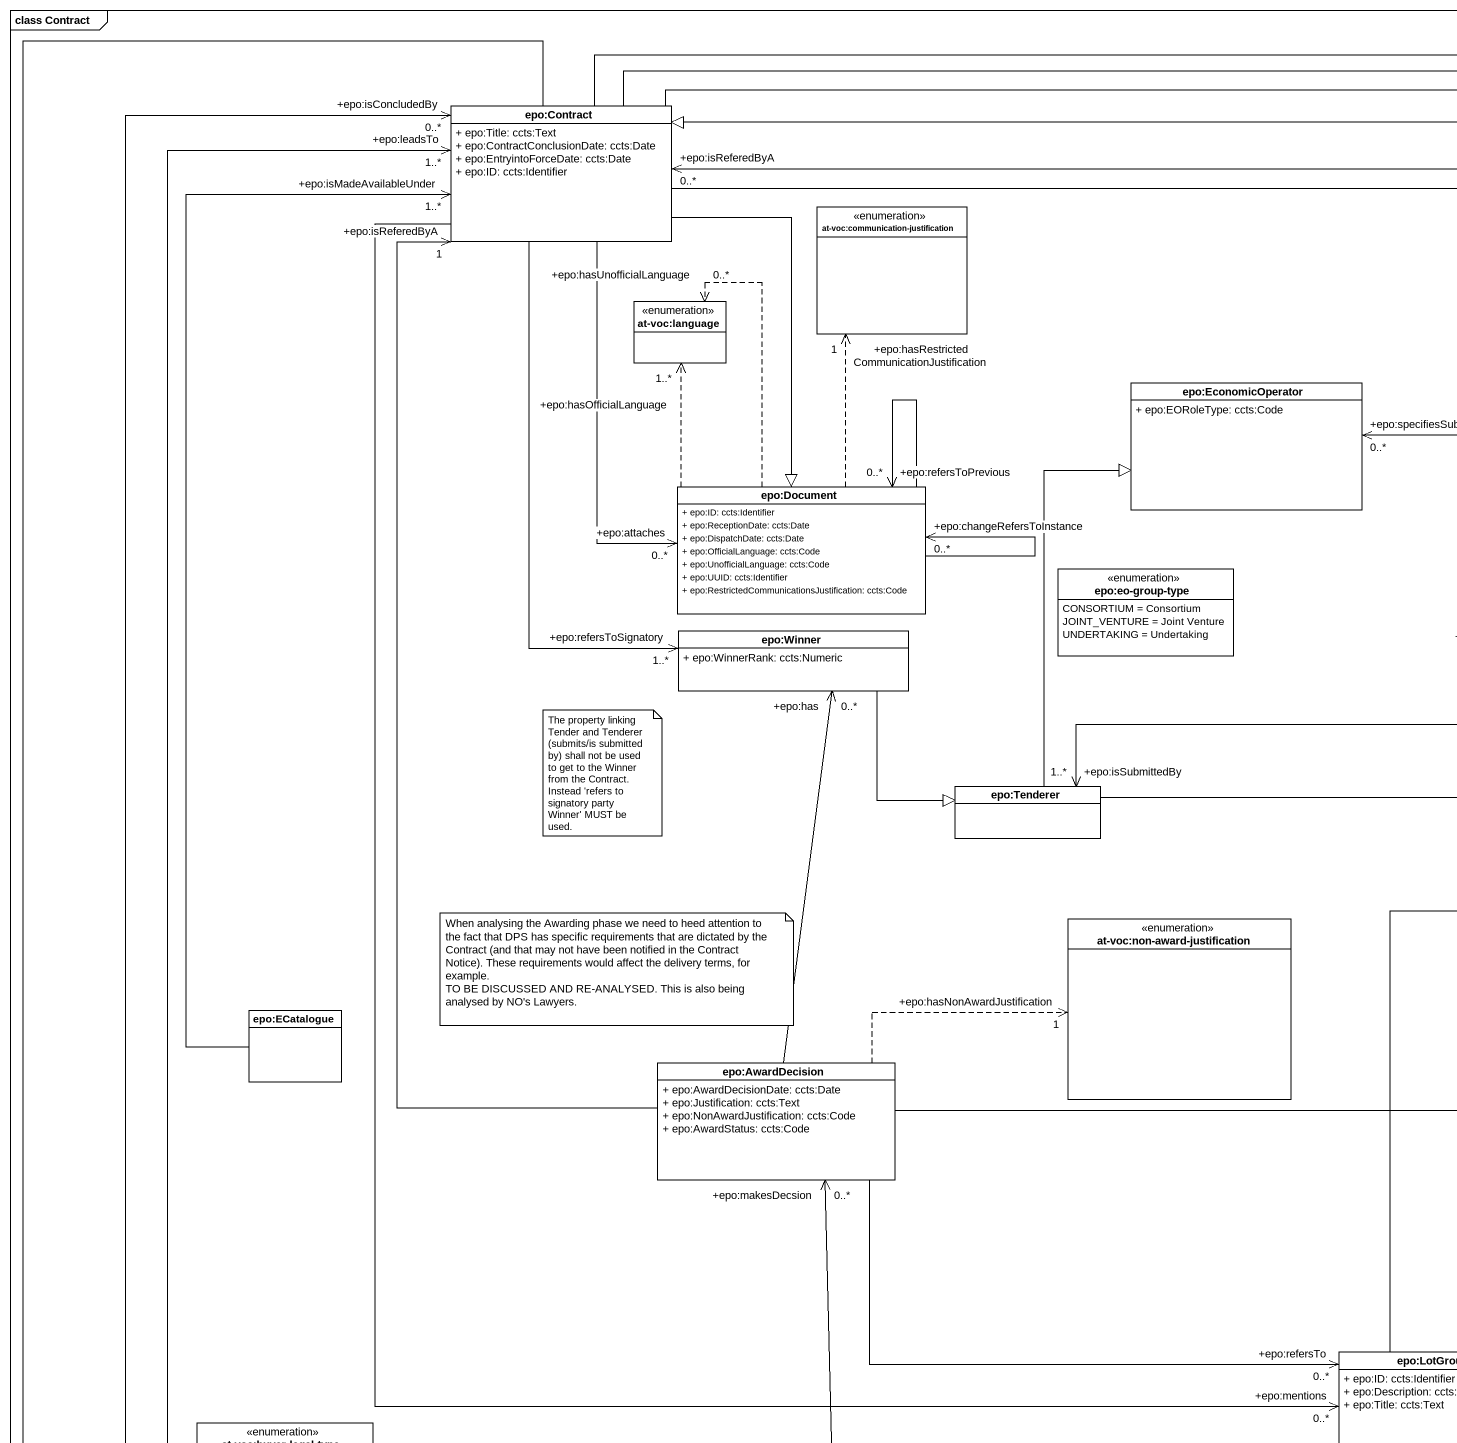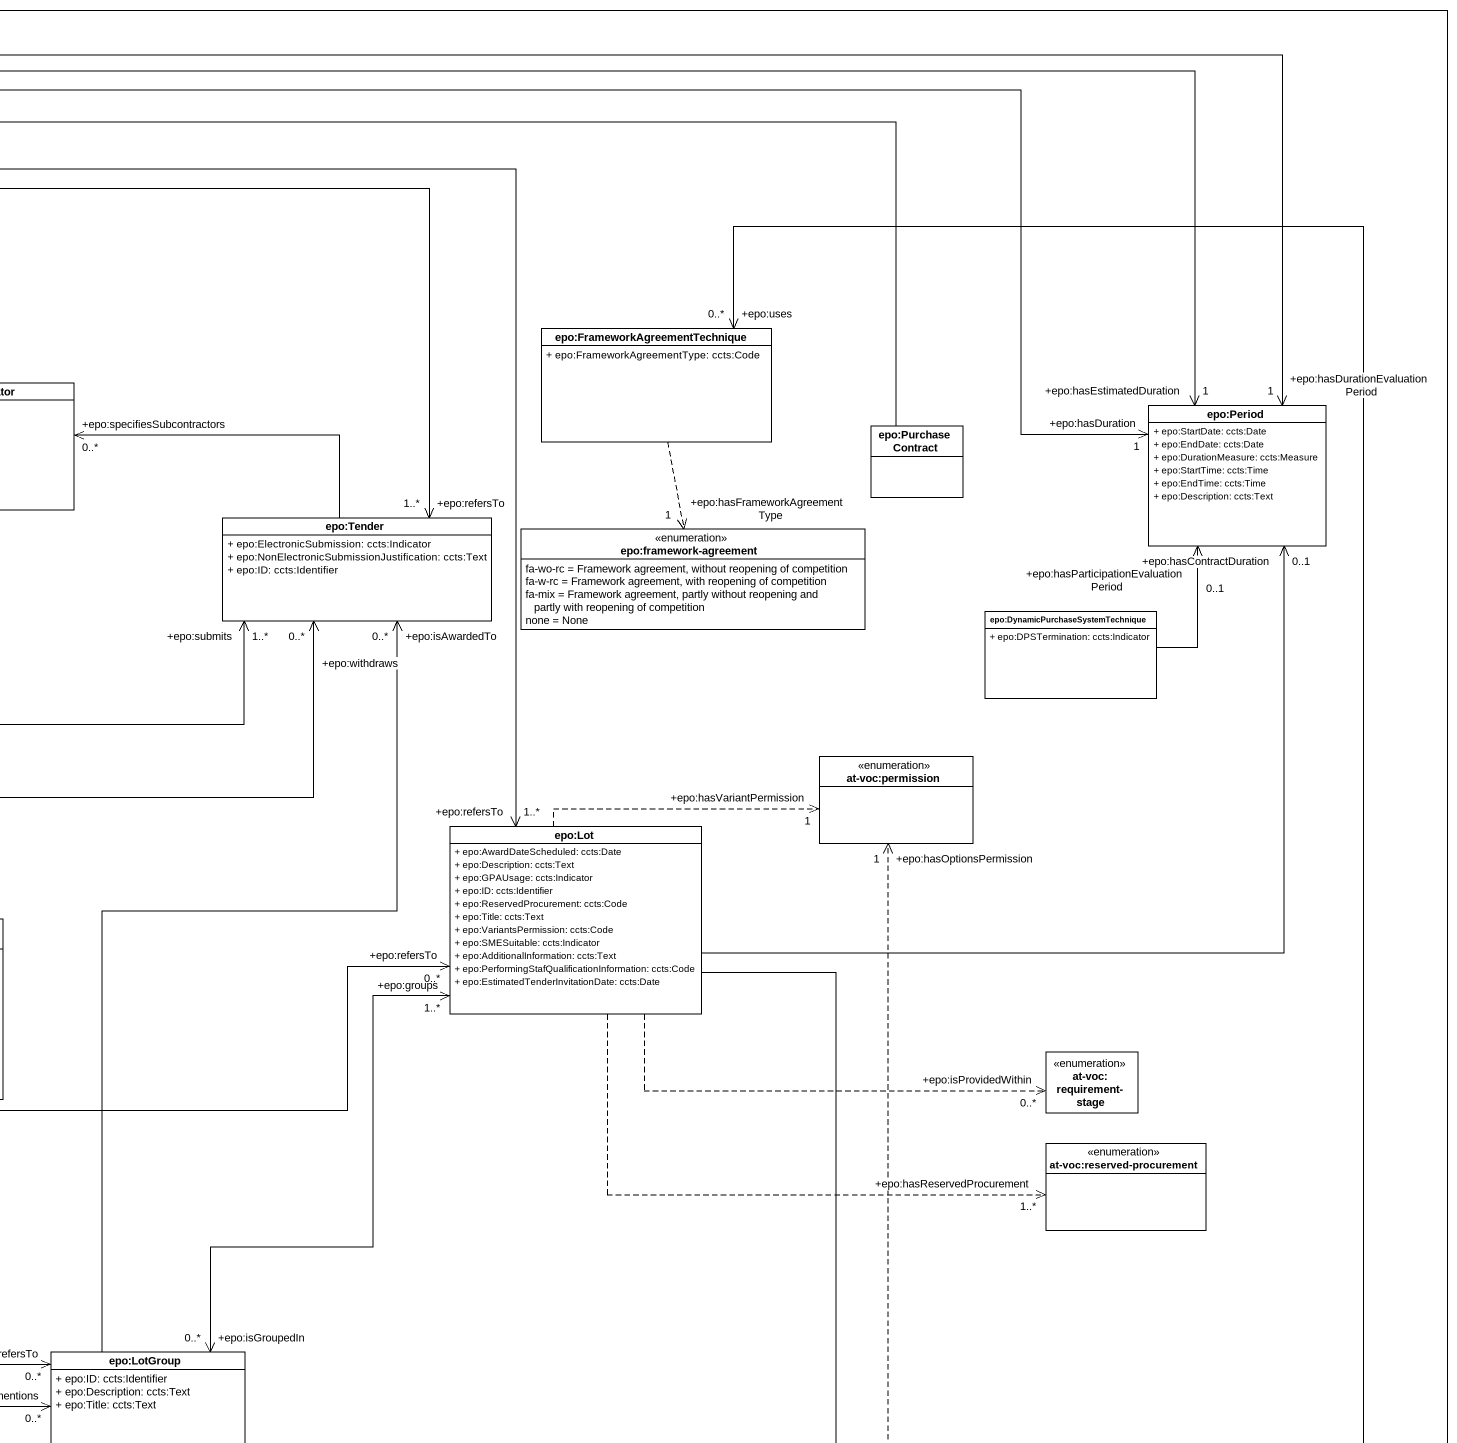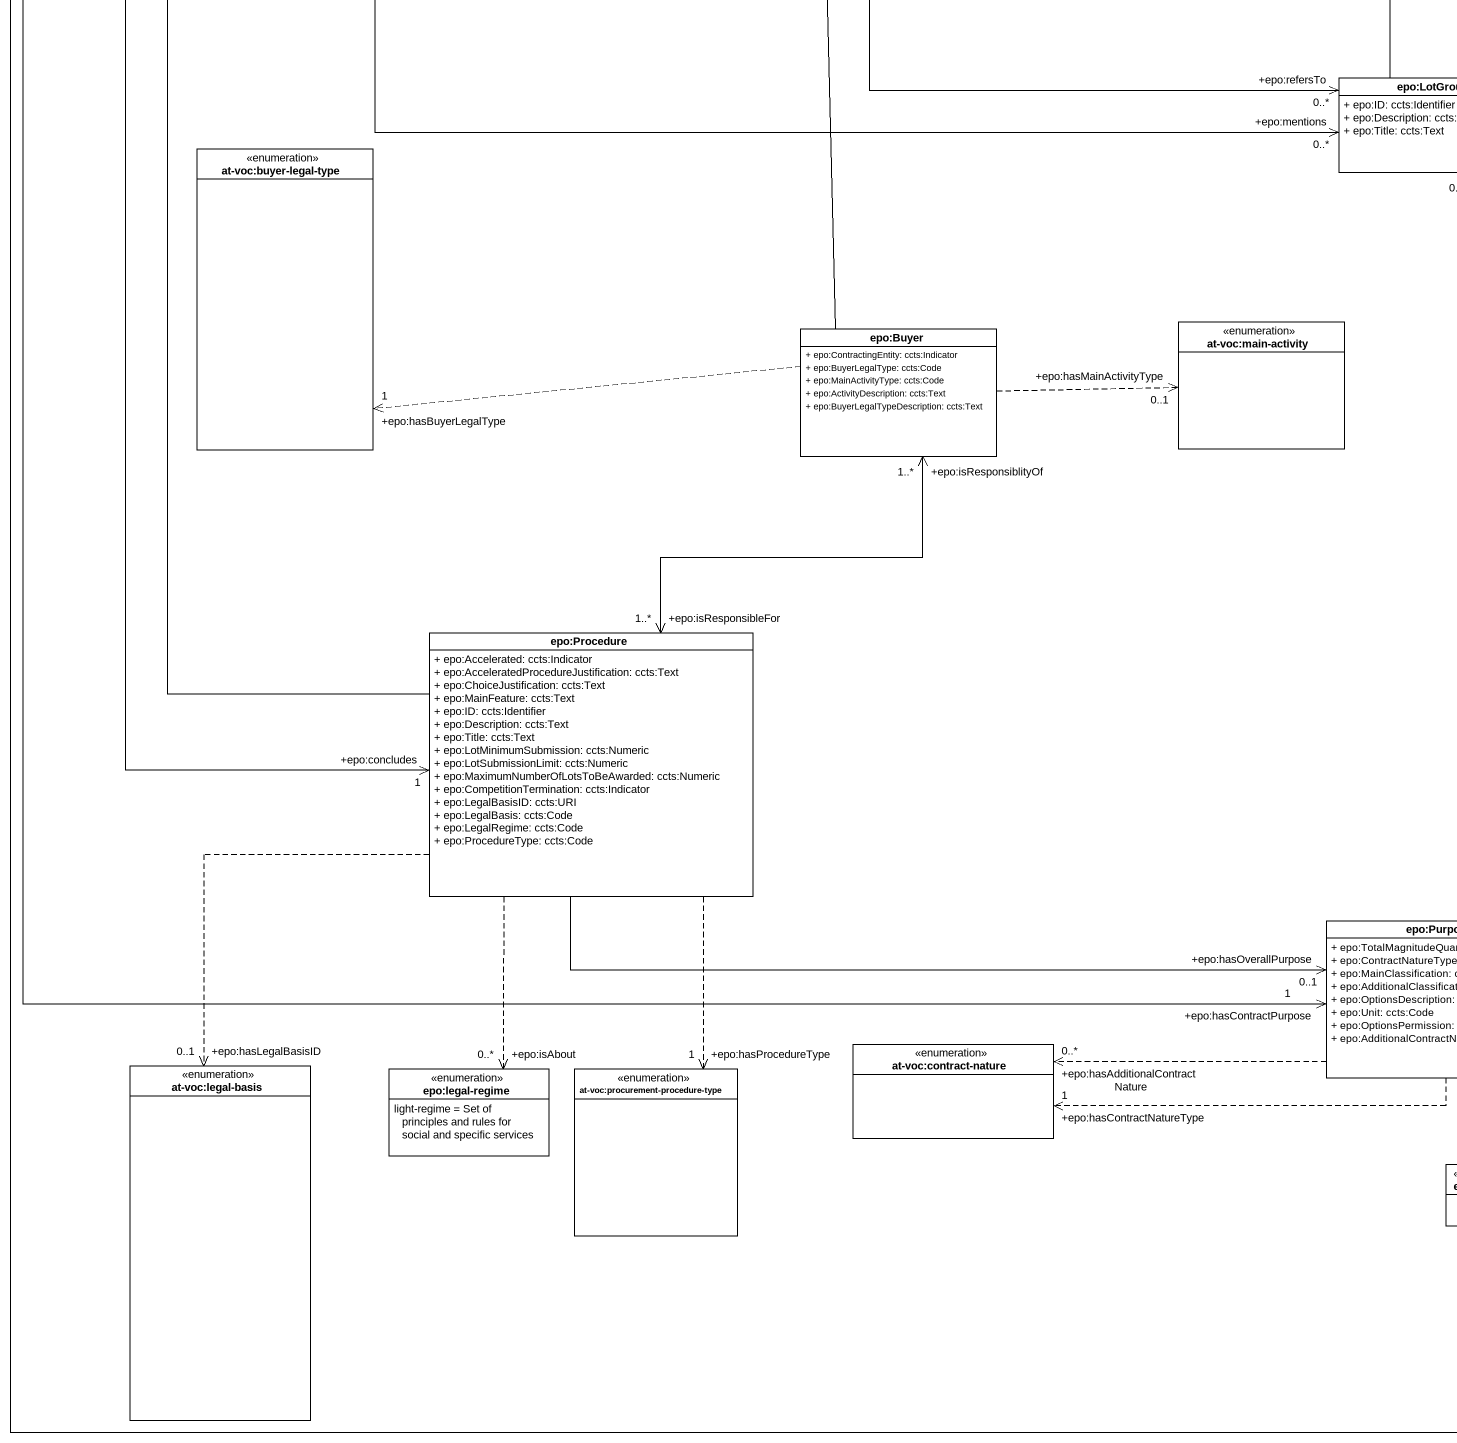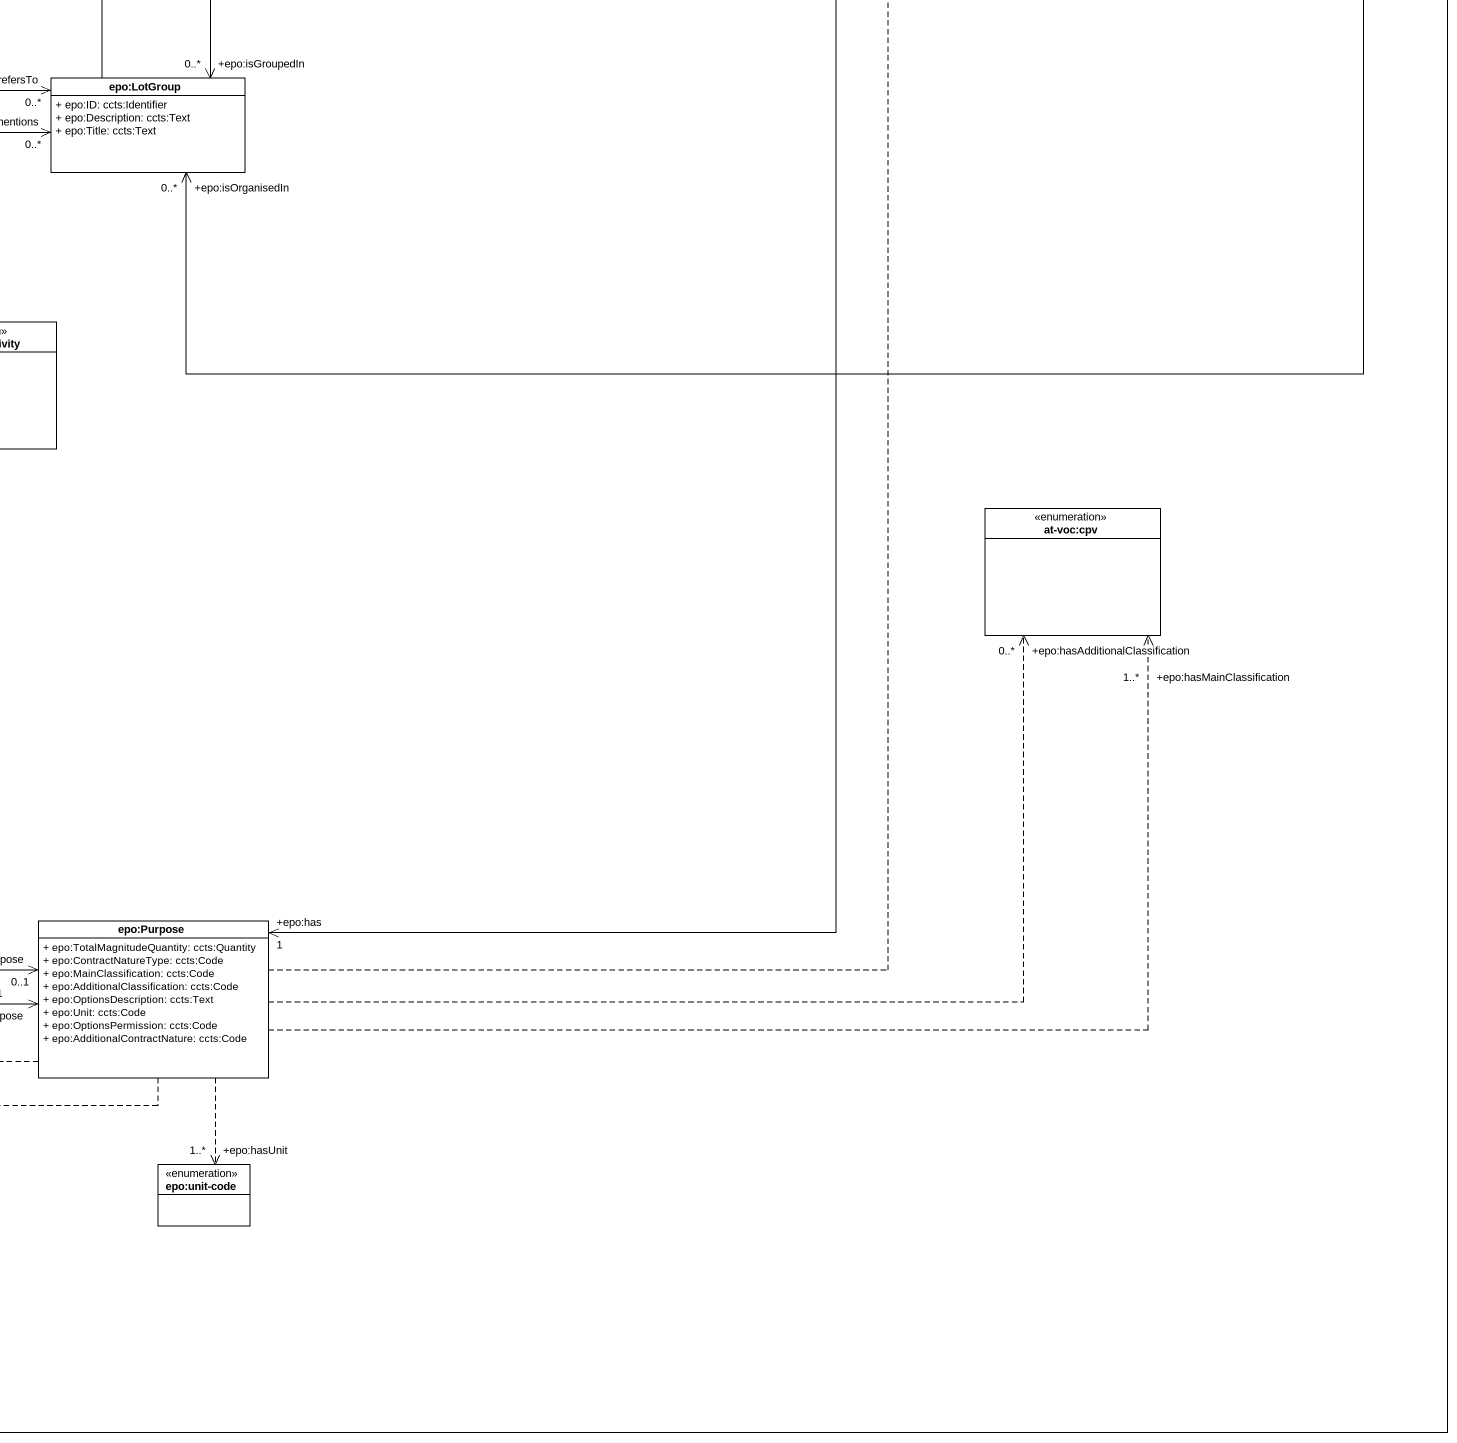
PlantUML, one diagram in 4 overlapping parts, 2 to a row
@startuml
mainframe class Contract
hide circle
hide empty members
skinparam classAttributeIconSize 0
class "epo:Contract" as epo_Contract {
  + epo:Title: ccts:Text
  + epo:ContractConclusionDate: ccts:Date
  + epo:EntryintoForceDate: ccts:Date
  + epo:ID: ccts:Identifier
}
enum "at-voc:communication-justification" as at_voc_communication
enum "at-voc:language" as at_voc_language
class "epo:FrameworkAgreementTechnique" as epo_FrameworkAgreementTechni {
  + epo:FrameworkAgreementType: ccts:Code
}
class "epo:EconomicOperator" as epo_EconomicOperator {
  + epo:EORoleType: ccts:Code
}
class "epo:Period" as epo_Period {
  + epo:StartDate: ccts:Date
  + epo:EndDate: ccts:Date
  + epo:DurationMeasure: ccts:Measure
  + epo:StartTime: ccts:Time
  + epo:EndTime: ccts:Time
  + epo:Description: ccts:Text
}
class "epo:PurchaseContract" as epo_PurchaseContract
class "epo:Document" as epo_Document {
  + epo:ID: ccts:Identifier
  + epo:ReceptionDate: ccts:Date
  + epo:DispatchDate: ccts:Date
  + epo:OfficialLanguage: ccts:Code
  + epo:UnofficialLanguage: ccts:Code
  + epo:UUID: ccts:Identifier
  + epo:RestrictedCommunicationsJustification: ccts:Code
}
class "epo:Tender" as epo_Tender {
  + epo:ElectronicSubmission: ccts:Indicator
  + epo:NonElectronicSubmissionJustification: ccts:Text
  + epo:ID: ccts:Identifier
}
enum "epo:framework-agreement" as epo_framework_agreement {
  fa-wo-rc = Framework agreement, without reopening of competition
  fa-w-rc = Framework agreement, with reopening of competition
  fa-mix = Framework agreement, partly without reopening and partly with reopening of competition
  none = None
}
enum "epo:eo-group-type" as epo_eo_group_type {
  CONSORTIUM = Consortium
  JOINT_VENTURE = Joint Venture
  UNDERTAKING = Undertaking
}
class "epo:Winner" as epo_Winner {
  + epo:WinnerRank: ccts:Numeric
}
class "epo:DynamicPurchaseSystemTechnique" as epo_DynamicPurchaseSystemTec {
  + epo:DPSTermination: ccts:Indicator
}
class "epo:Tenderer" as epo_Tenderer
enum "at-voc:permission" as at_voc_permission
class "epo:Lot" as epo_Lot {
  + epo:AwardDateScheduled: ccts:Date
  + epo:Description: ccts:Text
  + epo:GPAUsage: ccts:Indicator
  + epo:ID: ccts:Identifier
  + epo:ReservedProcurement: ccts:Code
  + epo:Title: ccts:Text
  + epo:VariantsPermission: ccts:Code
  + epo:SMESuitable: ccts:Indicator
  + epo:AdditionalInformation: ccts:Text
  + epo:PerformingStafQualificationInformation: ccts:Code
  + epo:EstimatedTenderInvitationDate: ccts:Date
}
enum "at-voc:non-award-justification" as at_voc_non_award
class "epo:ECatalogue" as epo_ECatalogue
class "epo:AwardDecision" as epo_AwardDecision {
  + epo:AwardDecisionDate: ccts:Date
  + epo:Justification: ccts:Text
  + epo:NonAwardJustification: ccts:Code
  + epo:AwardStatus: ccts:Code
}
enum "at-voc:requirement-stage" as at_voc_requirement_stage
enum "at-voc:reserved-procurement" as at_voc_reserved_procurement
class "epo:LotGroup" as epo_LotGroup {
  + epo:ID: ccts:Identifier
  + epo:Description: ccts:Text
  + epo:Title: ccts:Text
}
enum "at-voc:buyer-legal-type" as at_voc_buyer_legal_type
class "epo:Buyer" as epo_Buyer {
  + epo:ContractingEntity: ccts:Indicator
  + epo:BuyerLegalType: ccts:Code
  + epo:MainActivityType: ccts:Code
  + epo:ActivityDescription: ccts:Text
  + epo:BuyerLegalTypeDescription: ccts:Text
}
enum "at-voc:main-activity" as at_voc_main_activity
enum "at-voc:cpv" as at_voc_cpv
class "epo:Procedure" as epo_Procedure {
  + epo:Accelerated: ccts:Indicator
  + epo:AcceleratedProcedureJustification: ccts:Text
  + epo:ChoiceJustification: ccts:Text
  + epo:MainFeature: ccts:Text
  + epo:ID: ccts:Identifier
  + epo:Description: ccts:Text
  + epo:Title: ccts:Text
  + epo:LotMinimumSubmission: ccts:Numeric
  + epo:LotSubmissionLimit: ccts:Numeric
  + epo:MaximumNumberOfLotsToBeAwarded: ccts:Numeric
  + epo:CompetitionTermination: ccts:Indicator
  + epo:LegalBasisID: ccts:URI
  + epo:LegalBasis: ccts:Code
  + epo:LegalRegime: ccts:Code
  + epo:ProcedureType: ccts:Code
}
class "epo:Purpose" as epo_Purpose {
  + epo:TotalMagnitudeQuantity: ccts:Quantity
  + epo:ContractNatureType: ccts:Code
  + epo:MainClassification: ccts:Code
  + epo:AdditionalClassification: ccts:Code
  + epo:OptionsDescription: ccts:Text
  + epo:Unit: ccts:Code
  + epo:OptionsPermission: ccts:Code
  + epo:AdditionalContractNature: ccts:Code
}
enum "at-voc:legal-basis" as at_voc_legal_basis
enum "epo:legal-regime" as epo_legal_regime {
  light-regime = Set of principles and rules for social and specific services
}
enum "at-voc:procurement-procedure-type" as at_voc_procurement
enum "at-voc:contract-nature" as at_voc_contract_nature
enum "epo:unit-code" as epo_unit_code
epo_Contract -right-> "+epo:hasDurationEvaluationPeriod\n1" epo_Period
epo_Contract -right-> "+epo:hasEstimatedDuration\n1" epo_Period
epo_Contract -right-> "+epo:hasDuration\n1" epo_Period
epo_Contract --> "+epo:attaches\n0..*" epo_Document
epo_Contract --|> epo_Document
epo_Contract -right-> "+epo:refersTo\n1..*" epo_Tender
epo_Contract --> "+epo:refersToSignatory\n1..*" epo_Winner
epo_Contract "+epo:isReferedByA\n0..*" <-right-> "+epo:refersTo\n1..*" epo_Lot
epo_Contract --> "+epo:mentions\n0..*" epo_LotGroup
epo_Contract --> "+epo:hasContractPurpose\n1" epo_Purpose
epo_FrameworkAgreementTechni ..> "+epo:hasFrameworkAgreementType\n1" epo_framework_agreement
epo_FrameworkAgreementTechni "+epo:uses\n0..*" <--> "+epo:isOrganisedIn\n0..*" epo_LotGroup
epo_PurchaseContract -left-|> epo_Contract
epo_Document .up.> "+epo:hasRestrictedCommunicationJustification\n1" at_voc_communication
epo_Document .up.> "+epo:hasUnofficialLanguage\n0..*" at_voc_language
epo_Document .up.> "+epo:hasOfficialLanguage\n1..*" at_voc_language
epo_Document --> "+epo:refersToPrevious\n0..*" epo_Document
epo_Document --> "+epo:changeRefersToInstance\n0..*" epo_Document
epo_Tender -left-> "+epo:specifiesSubcontractors\n0..*" epo_EconomicOperator
epo_Winner --|> epo_Tenderer
epo_DynamicPurchaseSystemTec -up-> "+epo:hasParticipationEvaluationPeriod\n0..1" epo_Period
epo_Tenderer -up-|> epo_EconomicOperator
epo_Tenderer "+epo:isSubmittedBy\n1..*" <-right-> "+epo:submits\n1..*" epo_Tender
epo_Tenderer -right-> "+epo:withdraws\n0..*" epo_Tender
epo_Lot -up-> "+epo:hasContractDuration\n0..1" epo_Period
epo_Lot .right.> "+epo:hasVariantPermission\n1" at_voc_permission
epo_Lot .right.> "+epo:isProvidedWithin\n0..*" at_voc_requirement_stage
epo_Lot .right.> "+epo:hasReservedProcurement\n1..*" at_voc_reserved_procurement
epo_Lot "+epo:groups\n1..*" <--> "+epo:isGroupedIn\n0..*" epo_LotGroup
epo_Lot --> "+epo:has\n1" epo_Purpose
epo_ECatalogue -up-> "+epo:isMadeAvailableUnder\n1..*" epo_Contract
epo_AwardDecision -up-> "+epo:isReferedByA\n1" epo_Contract
epo_AwardDecision -up-> "+epo:has\n0..*" epo_Winner
epo_AwardDecision -right-> "+epo:refersTo\n0..*" epo_Lot
epo_AwardDecision .right.> "+epo:hasNonAwardJustification\n1" at_voc_non_award
epo_AwardDecision -right-> "+epo:refersTo\n0..*" epo_LotGroup
epo_LotGroup -up-> "+epo:isAwardedTo\n0..*" epo_Tender
epo_Buyer -up-> "+epo:makesDecsion\n0..*" epo_AwardDecision
epo_Buyer .left.> "+epo:hasBuyerLegalType\n1" at_voc_buyer_legal_type
epo_Buyer .right.> "+epo:hasMainActivityType\n0..1" at_voc_main_activity
epo_Procedure "+epo:concludes\n1" <-up-> "+epo:isConcludedBy\n0..*" epo_Contract
epo_Procedure -up-> "+epo:leadsTo\n1..*" epo_Contract
epo_Procedure "+epo:isResponsibleFor\n1..*" <-up-> "+epo:isResponsiblityOf\n1..*" epo_Buyer
epo_Procedure -right-> "+epo:hasOverallPurpose\n0..1" epo_Purpose
epo_Procedure ..> "+epo:hasLegalBasisID\n0..1" at_voc_legal_basis
epo_Procedure ..> "+epo:isAbout\n0..*" epo_legal_regime
epo_Procedure ..> "+epo:hasProcedureType\n1" at_voc_procurement
epo_Purpose .up.> "+epo:hasOptionsPermission\n1" at_voc_permission
epo_Purpose .right.> "+epo:hasAdditionalClassification\n0..*" at_voc_cpv
epo_Purpose .right.> "+epo:hasMainClassification\n1..*" at_voc_cpv
epo_Purpose .left.> "+epo:hasAdditionalContractNature\n0..*" at_voc_contract_nature
epo_Purpose .left.> "+epo:hasContractNatureType\n1" at_voc_contract_nature
epo_Purpose ..> "+epo:hasUnit\n1..*" epo_unit_code
note as N1
  The property linking Tender and Tenderer (submits/is submitted by) shall not be used to get to the Winner from the Contract. Instead 'refers to signatory party Winner' MUST be used.
end note
note as N2
  When analysing the Awarding phase we need to heed attention to the fact that DPS has specific requirements that are dictated by the Contract (and that may not have been notified in the Contract Notice). These requirements would affect the delivery terms, for example.
  TO BE DISCUSSED AND RE-ANALYSED. This is also being analysed by NO's Lawyers.
end note
@enduml
